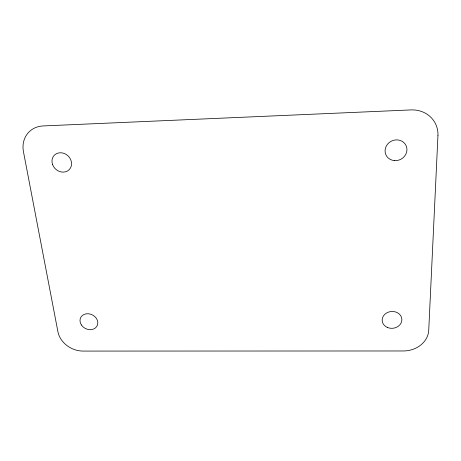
<?xml version="1.0" encoding="UTF-8"?>
<svg xmlns="http://www.w3.org/2000/svg" width="461" height="461" viewBox="0 0 461 461"><rect width="100%" height="100%" fill="white"/><g stroke="black" fill="none" stroke-linecap="round" stroke-linejoin="round"><path stroke-width="0.69" d="M437.95 135.643L428.736 330.272A24.646 20.837 -5.4 0 1 403.375 350.971L83.101 351.08A22.825 18.792 26.2 0 1 57.925 331.776L23.453 151.709A26.202 22.785 44.2 0 1 43.15 125.939L410.958 109.92A28.207 25.902 -28 0 1 437.95 135.643M387.62 327.552A9.877 8.431 -4.9 0 0 401.865 319.145A9.877 8.431 -4.9 0 0 386.566 312.99A9.877 8.431 -4.9 0 0 387.62 327.552M81.384 324.953A9.203 7.647 26.2 0 0 96.822 326.376A9.203 7.647 26.2 0 0 88.524 313.768A9.203 7.647 26.2 0 0 81.384 324.953M52.542 164.473A10.373 9.076 42.4 0 0 69.259 169.625A10.373 9.076 42.4 0 0 63.526 153.219A10.373 9.076 42.4 0 0 52.542 164.473M394.362 160.595A11.087 10.228 -24.5 0 0 406.21 145.906A11.087 10.228 -24.5 0 0 387.471 144.27A11.087 10.228 -24.5 0 0 394.362 160.595"/></g></svg>
